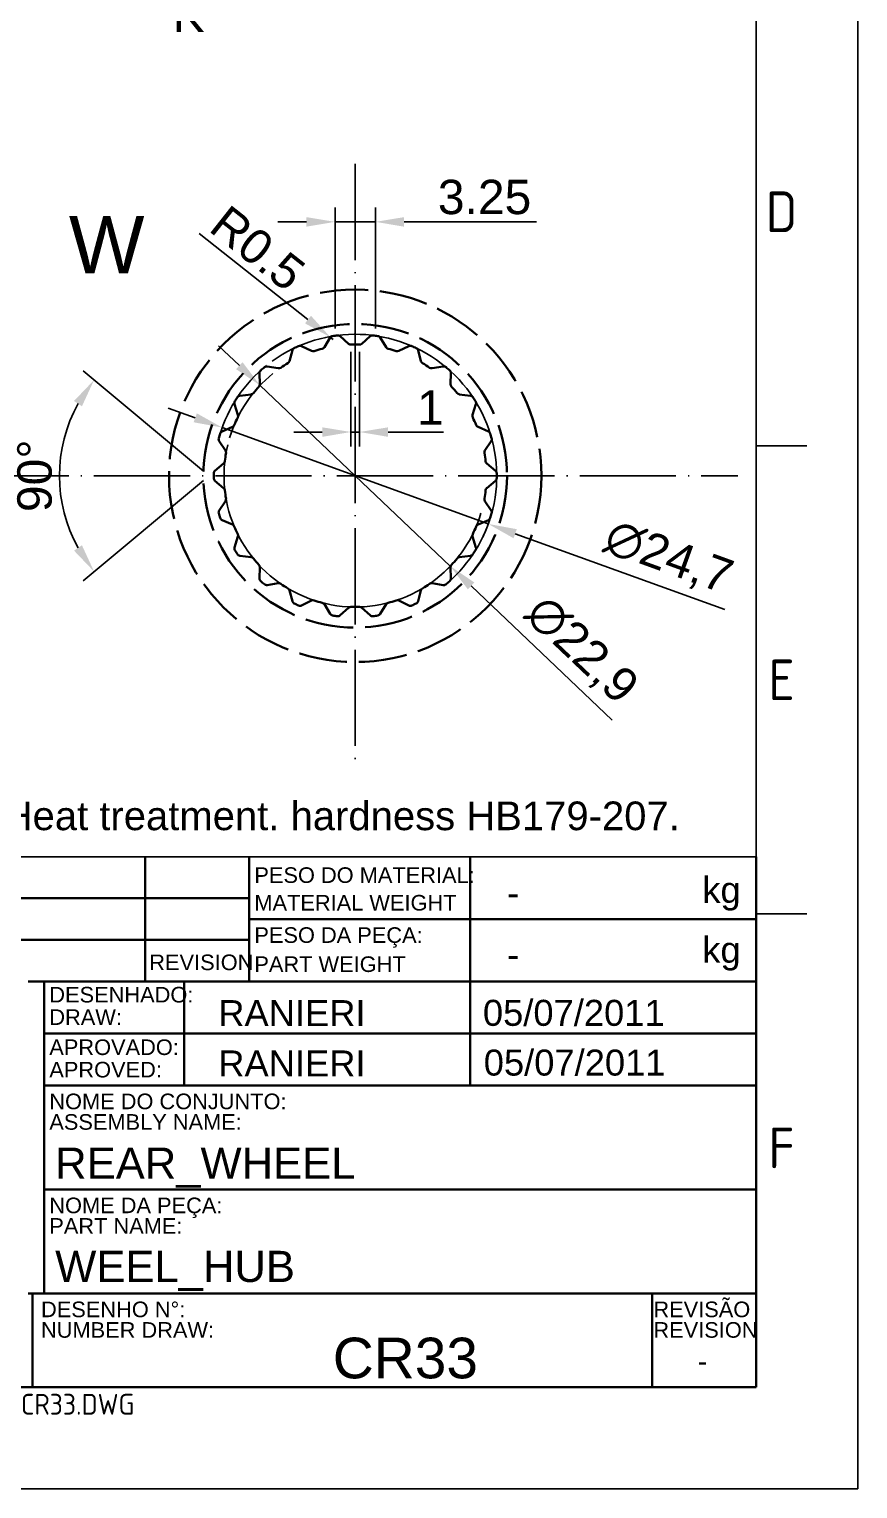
# Model space of a CAD drawing. Header units: millimetres. Extents: x 2626 to 2999, y 1108 to 1371.
# Drawn here: x 2926.5 to 2998.8, y 1107.7 to 1235.1 of the extents above; entities that cross this region are included whole.
import ezdxf
from ezdxf import colors
from ezdxf.entities.mleader import LeaderData, LeaderLine
from ezdxf.enums import TextEntityAlignment as Align
from ezdxf.math import Vec2, Vec3

# ---------------------------------------------------------------- set-up
doc = ezdxf.new("R2010")
doc.units = ezdxf.units.MM
for name, pattern in [('ACAD_ISO02W100', [15, 12, -3]), ('ACAD_ISO04W100', [30, 24, -3, 0, -3]), ('ACAD_ISO05W100', [33, 24, -3, 0, -3, 0, -3])]:
    doc.linetypes.add(name, pattern=pattern)
for name, color, linetype, lineweight in [('AM_0', 7, 'Continuous', 40), ('AM_4', 1, 'ACAD_ISO04W100', 25), ('AM_5', 3, 'Continuous', 25), ('AM_7', 4, 'Continuous', 35), ('AM_8', 40, 'ACAD_ISO02W100', 35), ('AM_BOR', 2, 'ACAD_ISO05W100', 35)]:
    doc.layers.add(name, color=color, linetype=linetype, lineweight=lineweight)
doc.styles.add('ACISOTS', font='isocp.shx', dxfattribs={"height": 1})
doc.styles.get("Standard").update_dxf_attribs({"font": 'arial.ttf'})
doc.dimstyles.new('ISO-25', dxfattribs={"dimtxt": 3, "dimasz": 2.5, "dimexe": 1.25, "dimexo": 0.625, "dimtad": 1, "dimtxsty": 'Standard', "dimcen": 2.5, "dimadec": 0, "dimazin": 0, "dimtfac": 1, "dimtmove": 0, "dimatfit": 3, "dimfxl": 1, "dimarcsym": 0})

# ---------------------------------------------------------------- blocks, each defined once
blk = doc.blocks.new('A3 ZTL')
for p, q in [((401.17, 9.78), (401.17, 280.82)), ((19.57, 9.78), (401.17, 9.78))]:
    blk.add_line(p, q)
at = {"layer": 'AM_BOR', "color": 135, "linetype": 'Continuous', "lineweight": 25}
for p, q in [((410.96, 290.61), (410.96, 0)), ((410.96, 0), (0, 0))]:
    blk.add_line(p, q, dxfattribs=at)
at = {"layer": 'AM_BOR', "color": 135, "lineweight": 25}
for p, q in [((406.07, 100.29), (401.17, 100.29)), ((406.07, 55.28), (401.17, 55.28))]:
    blk.add_line(p, q, dxfattribs=at)
at = {"layer": 'AM_BOR', "color": 135, "lineweight": 25, "style": 'ACISOTS'}
for s, p in [('D', (403.62, 122.8)), ('E', (403.62, 77.79)), ('F', (403.62, 32.78))]:
    blk.add_text(s, height=3.91, dxfattribs=at).set_placement(p, align=Align.MIDDLE)
blk = doc.blocks.new('*D36')
at = {"layer": 'AM_5', "color": 0, "lineweight": -2}
for p, q in [((2941.36, 1217.22), (2950.86, 1209.72)), ((2953.06, 1207.99), (2952.83, 1208.17))]:
    blk.add_line(p, q, dxfattribs=at)
at = {"layer": 'AM_5', "color": 0}
blk.add_solid([(2951.12, 1210.05), (2950.6, 1209.39), (2952.83, 1208.17)], dxfattribs=at)
at = {"layer": 'Defpoints', "color": 0}
for p in [(2952.83, 1208.17), (2953.06, 1207.99)]:
    blk.add_point(p, dxfattribs=at)
at = {"layer": 'AM_5', "color": 0, "insert": (2946.47, 1215.94), "char_height": 3, "attachment_point": 5, "rotation": 321.7106}
blk.add_mtext('R0.5', dxfattribs=at)
blk = doc.blocks.new('*D37')
at = {"layer": 'AM_5', "color": 0, "lineweight": -2}
for p, q in [((2954.61, 1206.91), (2954.61, 1198.66)), ((2955.35, 1206.91), (2955.35, 1198.66)), ((2952.11, 1199.91), (2949.61, 1199.91)), ((2954.61, 1199.91), (2955.35, 1199.91)), ((2957.85, 1199.91), (2962.7, 1199.91))]:
    blk.add_line(p, q, dxfattribs=at)
at = {"layer": 'AM_5', "color": 0}
for points in [[(2952.11, 1200.32), (2952.11, 1199.49), (2954.61, 1199.91)], [(2957.85, 1200.32), (2957.85, 1199.49), (2955.35, 1199.91)]]:
    blk.add_solid(points, dxfattribs=at)
at = {"layer": 'Defpoints', "color": 0}
for p in [(2954.61, 1207.53), (2955.35, 1207.53), (2955.35, 1199.91)]:
    blk.add_point(p, dxfattribs=at)
at = {"layer": 'AM_5', "color": 0, "insert": (2961.53, 1202.04), "char_height": 3, "attachment_point": 5}
blk.add_mtext('1', dxfattribs=at)
blk = doc.blocks.new('*D38')
at = {"layer": 'AM_5', "color": 0, "lineweight": -2}
for p, q in [((2953.22, 1208.94), (2953.22, 1219.5)), ((2956.74, 1208.94), (2956.74, 1219.5)), ((2950.72, 1218.25), (2948.22, 1218.25)), ((2953.22, 1218.25), (2956.74, 1218.25)), ((2959.24, 1218.25), (2970.8, 1218.25))]:
    blk.add_line(p, q, dxfattribs=at)
at = {"layer": 'AM_5', "color": 0}
for points in [[(2950.72, 1218.66), (2950.72, 1217.83), (2953.22, 1218.25)], [(2959.24, 1218.66), (2959.24, 1217.83), (2956.74, 1218.25)]]:
    blk.add_solid(points, dxfattribs=at)
at = {"layer": 'Defpoints', "color": 0}
for p in [(2956.74, 1218.25), (2953.22, 1208.32), (2956.74, 1208.32)]:
    blk.add_point(p, dxfattribs=at)
at = {"layer": 'AM_5', "color": 0, "insert": (2966.27, 1220.4), "char_height": 3, "attachment_point": 5}
blk.add_mtext('3.25', dxfattribs=at)
blk = doc.blocks.new('*D39')
at = {"layer": 'AM_5', "color": 0, "lineweight": -2}
for p, q in [((2941.74, 1196.49), (2931.23, 1205.25)), ((2941.74, 1195.69), (2931.23, 1186.93))]:
    blk.add_line(p, q, dxfattribs=at)
blk.add_arc((2942.22, 1196.09), 13.05, 151.1632, 208.8368, dxfattribs=at)
at = {"layer": 'AM_5', "color": 0}
for points in [[(2930.44, 1202.62), (2931.13, 1202.15), (2932.19, 1204.45)], [(2931.13, 1190.03), (2930.44, 1189.56), (2932.19, 1187.73)]]:
    blk.add_solid(points, dxfattribs=at)
at = {"layer": 'Defpoints', "color": 0}
for p in [(2929.52, 1199.09), (2942.74, 1196.53), (2943.49, 1197.16), (2942.74, 1195.65), (2943.49, 1195.02)]:
    blk.add_point(p, dxfattribs=at)
at = {"layer": 'AM_5', "color": 0, "insert": (2927.01, 1196.09), "char_height": 3, "attachment_point": 5, "rotation": 90}
blk.add_mtext('90%%d', dxfattribs=at)
blk = doc.blocks.new('*D40')
at = {"layer": 'AM_5', "color": 0, "lineweight": -2}
for p, q in [((2941.02, 1201.15), (2938.67, 1202)), ((2943.37, 1200.3), (2966.59, 1191.89)), ((2987.23, 1184.41), (2968.94, 1191.03))]:
    blk.add_line(p, q, dxfattribs=at)
blk.add_arc((2954.98, 1196.09), 12.35, 334.2912, 125.9364, dxfattribs=at)
at = {"layer": 'AM_5', "color": 0}
for points in [[(2941.16, 1201.54), (2940.88, 1200.76), (2943.37, 1200.3)], [(2969.08, 1191.43), (2968.8, 1190.64), (2966.59, 1191.89)]]:
    blk.add_solid(points, dxfattribs=at)
at = {"layer": 'Defpoints', "color": 0}
for p in [(2943.37, 1200.3), (2966.59, 1191.89)]:
    blk.add_point(p, dxfattribs=at)
at = {"layer": 'AM_5', "color": 0, "insert": (2982.29, 1188.84), "char_height": 3, "attachment_point": 5, "rotation": 340.0904}
blk.add_mtext('∅24,7', dxfattribs=at)
blk = doc.blocks.new('*D41')
at = {"layer": 'AM_5', "color": 0, "lineweight": -2}
for p, q in [((2944.87, 1205.7), (2943.05, 1207.42)), ((2946.68, 1203.98), (2963.28, 1188.2)), ((2977.42, 1174.77), (2965.09, 1186.48))]:
    blk.add_line(p, q, dxfattribs=at)
blk.add_arc((2954.98, 1196.09), 11.45, 166.308, 322.7191, dxfattribs=at)
at = {"layer": 'AM_5', "color": 0}
for points in [[(2945.15, 1206), (2944.58, 1205.4), (2946.68, 1203.98)], [(2965.38, 1186.78), (2964.81, 1186.18), (2963.28, 1188.2)]]:
    blk.add_solid(points, dxfattribs=at)
at = {"layer": 'Defpoints', "color": 0}
for p in [(2946.68, 1203.98), (2963.28, 1188.2)]:
    blk.add_point(p, dxfattribs=at)
at = {"layer": 'AM_5', "color": 0, "insert": (2974.66, 1180.81), "char_height": 3, "attachment_point": 5, "rotation": 316.4641}
blk.add_mtext('∅22,9', dxfattribs=at)
blk = doc.blocks.new('*D43')
at = {"layer": 'AM_5', "color": 0, "lineweight": -2}
blk.add_line((2692.8, 1237.31), (2683.52, 1228.03), dxfattribs=at)
blk.add_arc((2733.17, 1277.68), 68.97, 182.077, 222.923, dxfattribs=at)
at = {"layer": 'AM_5', "color": 0}
for points in [[(2663.83, 1275.17), (2664.66, 1275.19), (2664.2, 1277.68)], [(2682.96, 1231), (2682.36, 1230.42), (2684.4, 1228.91)]]:
    blk.add_solid(points, dxfattribs=at)
at = {"layer": 'Defpoints', "color": 0}
for p in [(2662.94, 1277.68), (2974.32, 1277.68), (2666.55, 1259.83), (2703.79, 1248.31), (2693.24, 1237.76)]:
    blk.add_point(p, dxfattribs=at)
at = {"layer": 'AM_5', "color": 0, "insert": (2671.44, 1252.11), "char_height": 3, "attachment_point": 5, "rotation": 292.5}
blk.add_mtext('45°', dxfattribs=at)
blk = doc.blocks.new('*D44')
at = {"layer": 'AM_5', "color": 0, "lineweight": -2}
for p, q in [((2662.31, 1277.68), (2653.08, 1277.68)), ((2733.17, 1202.92), (2733.17, 1197.6))]:
    blk.add_line(p, q, dxfattribs=at)
blk.add_arc((2733.17, 1277.68), 78.83, 181.8171, 268.1829, dxfattribs=at)
at = {"layer": 'AM_5', "color": 0}
for points in [[(2653.96, 1275.17), (2654.79, 1275.19), (2654.33, 1277.68)], [(2730.67, 1199.3), (2730.66, 1198.47), (2733.17, 1198.85)]]:
    blk.add_solid(points, dxfattribs=at)
at = {"layer": 'Defpoints', "color": 0}
for p in [(2733.17, 1351.82), (2662.94, 1277.68), (2974.32, 1277.68), (2664.9, 1238.26), (2733.17, 1203.54)]:
    blk.add_point(p, dxfattribs=at)
at = {"layer": 'AM_5', "color": 0, "insert": (2678.95, 1223.46), "char_height": 3, "attachment_point": 5, "rotation": 315}
blk.add_mtext('90°', dxfattribs=at)

msp = doc.modelspace()

# ---------------------------------------------------------------- hatches: boundary and pattern name
at = {"layer": 'AM_7'}
h = msp.add_hatch(dxfattribs=at)
h.set_pattern_fill('ANSI32', color=256, scale=0.35, style=0)
h.set_pattern_definition([(45, (-535.6003, 11.7774), (-2.3573172, 2.3573172), []), (45, (-534.0288, 11.7774), (-2.3573172, 2.3573172), [])])
h.paths.add_polyline_path([(2915.868, 1334.179), (2913.868, 1336.179), (2906.368, 1336.179), (2905.368, 1335.179), (2905.368, 1329.294), (2905.468, 1329.179), (2906.118, 1329.929), (2906.768, 1329.179), (2907.418, 1329.929), (2908.068, 1329.179), (2908.718, 1329.929), (2909.368, 1329.179), (2910.018, 1329.929), (2910.668, 1329.179), (2911.318, 1329.929), (2911.968, 1329.179), (2912.618, 1329.929), (2913.268, 1329.179), (2913.918, 1329.929), (2914.568, 1329.179), (2915.218, 1329.929), (2915.729, 1329.339), (2915.868, 1329.5)])
h.paths.add_polyline_path([(2915.868, 1323.779), (2915.704, 1323.589), (2915.193, 1324.179), (2914.543, 1323.429), (2913.893, 1324.179), (2913.243, 1323.429), (2912.593, 1324.179), (2911.943, 1323.429), (2911.293, 1324.179), (2910.643, 1323.429), (2909.993, 1324.179), (2909.343, 1323.429), (2908.693, 1324.179), (2908.043, 1323.429), (2907.393, 1324.179), (2906.743, 1323.429), (2906.093, 1324.179), (2905.368, 1323.342), (2905.368, 1306.912, -0.5479046), (2904.657, 1306.458), (2900.094, 1308.574), (2899.868, 1308.429), (2899.868, 1303.179, -0.4142136), (2899.368, 1302.679), (2899.368, 1297.679, -0.4142136), (2896.868, 1295.179), (2869.368, 1295.179), (2868.868, 1294.679), (2868.868, 1293.929), (2871.868, 1290.929), (2874.068, 1290.929, -0.1041293), (2874.368, 1290.629), (2875.868, 1289.129), (2912.868, 1289.129), (2913.868, 1290.129), (2913.868, 1299.429, -0.4142136), (2914.868, 1300.429), (2919.368, 1300.429), (2929.395, 1302.1), (2931.368, 1304.429), (2931.368, 1305.679), (2930.368, 1306.679), (2921.368, 1306.679, -0.4142136), (2920.868, 1307.179), (2917.868, 1307.179, -0.4142136), (2915.868, 1309.179)])
edge = h.paths.add_edge_path()
edge.add_line((2913.868, 1265.229), (2912.868, 1266.229))
edge.add_line((2912.868, 1266.229), (2875.868, 1266.229))
edge.add_line((2875.868, 1266.229), (2874.368, 1264.729))
edge.add_arc((2873.505, 1265.291), 1.03, 303.1105, 326.8895, ccw=False)
edge.add_line((2874.068, 1264.429), (2871.868, 1264.429))
edge.add_line((2871.868, 1264.429), (2868.868, 1261.429))
edge.add_line((2868.868, 1261.429), (2868.868, 1260.679))
edge.add_line((2868.868, 1260.679), (2869.368, 1260.179))
edge.add_line((2869.368, 1260.179), (2895.226, 1260.179))
edge.add_ellipse((2900.956, 1252.411), major_axis=(0, -10.499), ratio=0.8111111, start_angle=31.20215, end_angle=222.28534, ccw=False)
edge.add_line((2905.368, 1243.431), (2905.368, 1234.015))
edge.add_line((2905.368, 1234.015), (2906.093, 1233.179))
edge.add_line((2906.093, 1233.179), (2906.743, 1233.929))
edge.add_line((2906.743, 1233.929), (2907.393, 1233.179))
edge.add_line((2907.393, 1233.179), (2908.043, 1233.929))
edge.add_line((2908.043, 1233.929), (2908.693, 1233.179))
edge.add_line((2908.693, 1233.179), (2909.343, 1233.929))
edge.add_line((2909.343, 1233.929), (2909.993, 1233.179))
edge.add_line((2909.993, 1233.179), (2910.643, 1233.929))
edge.add_line((2910.643, 1233.929), (2911.293, 1233.179))
edge.add_line((2911.293, 1233.179), (2911.943, 1233.929))
edge.add_line((2911.943, 1233.929), (2912.593, 1233.179))
edge.add_line((2912.593, 1233.179), (2913.243, 1233.929))
edge.add_line((2913.243, 1233.929), (2913.893, 1233.179))
edge.add_line((2913.893, 1233.179), (2914.543, 1233.929))
edge.add_line((2914.543, 1233.929), (2915.193, 1233.179))
edge.add_line((2915.193, 1233.179), (2915.868, 1233.958))
edge.add_line((2915.868, 1233.958), (2915.868, 1242.369))
edge.add_ellipse((2921.368, 1248.679), major_axis=(-10.499, 0), ratio=0.7055556, start_angle=302.46743, end_angle=418.40968, ccw=False)
edge.add_line((2915.731, 1254.929), (2914.868, 1254.929))
edge.add_arc((2914.868, 1255.929), 1, 180, 270, ccw=False)
edge.add_line((2913.868, 1255.929), (2913.868, 1265.229))
edge = h.paths.add_edge_path(flags=17)
edge.add_ellipse((2900.956, 1252.411), major_axis=(0, -10.499), ratio=0.8111111, start_angle=31.20215, end_angle=222.28534)
edge.add_line((2895.226, 1260.179), (2896.868, 1260.179))
edge.add_arc((2896.868, 1257.679), 2.5, 0, 90, ccw=False)
edge.add_line((2899.368, 1257.679), (2899.368, 1252.679))
edge.add_arc((2899.368, 1252.179), 0.5, 0, 90, ccw=False)
edge.add_line((2899.868, 1252.179), (2899.868, 1246.929))
edge.add_line((2899.868, 1246.929), (2900.094, 1246.784))
edge.add_line((2900.094, 1246.784), (2904.657, 1248.899))
edge.add_arc((2904.868, 1248.446), 0.5, 0, 114.87415, ccw=False)
edge.add_line((2905.368, 1248.446), (2905.368, 1243.431))
edge = h.paths.add_edge_path()
edge.add_line((2929.395, 1253.257), (2919.368, 1254.929))
edge.add_line((2919.368, 1254.929), (2915.731, 1254.929))
edge.add_ellipse((2921.368, 1248.679), major_axis=(-10.499, 0), ratio=0.7055556, start_angle=302.46743, end_angle=418.40968)
edge.add_line((2915.868, 1242.369), (2915.868, 1246.179))
edge.add_arc((2917.868, 1246.179), 2, 90, 180, ccw=False)
edge.add_line((2917.868, 1248.179), (2920.868, 1248.179))
edge.add_arc((2921.368, 1248.179), 0.5, 90, 180, ccw=False)
edge.add_line((2921.368, 1248.679), (2930.368, 1248.679))
edge.add_line((2930.368, 1248.679), (2931.368, 1249.679))
edge.add_line((2931.368, 1249.679), (2931.368, 1250.929))
edge.add_line((2931.368, 1250.929), (2929.395, 1253.257))
h.paths.add_polyline_path([(2915.868, 1221.179), (2915.868, 1224.179), (2915.218, 1223.429), (2914.568, 1224.179), (2913.918, 1223.429), (2913.268, 1224.179), (2912.618, 1223.429), (2911.968, 1224.179), (2911.318, 1223.429), (2910.668, 1224.179), (2910.018, 1223.429), (2909.368, 1224.179), (2908.718, 1223.429), (2908.068, 1224.179), (2907.418, 1223.429), (2906.768, 1224.179), (2906.118, 1223.429), (2905.468, 1224.179), (2905.368, 1224.063), (2905.368, 1220.179), (2906.368, 1219.179), (2913.868, 1219.179)])

# ---------------------------------------------------------------- linework, layer by layer
at = {"linetype": 'Continuous'}
msp.add_line((2830.246, 1162.851), (2989.966, 1162.851), dxfattribs=at)
at = {"layer": 'AM_0'}
for p, q in [((2952.29, 1207.308), (2952.805, 1208.144)), ((2953.671, 1208.269), (2954.401, 1207.612)), ((2955.559, 1207.612), (2956.289, 1208.269)), ((2957.155, 1208.144), (2957.671, 1207.308)), ((2949.239, 1206.096), (2949.497, 1207.043)), ((2950.293, 1207.407), (2951.179, 1206.982)), ((2958.781, 1206.982), (2959.667, 1207.407)), ((2960.463, 1207.043), (2960.722, 1206.096)), ((2946.652, 1204.073), (2946.634, 1205.055)), ((2947.295, 1205.628), (2948.265, 1205.47)), ((2961.696, 1205.47), (2962.665, 1205.628)), ((2963.327, 1205.055), (2963.308, 1204.073)), ((2944.92, 1203.077), (2945.894, 1203.198)), ((2964.066, 1203.198), (2965.041, 1203.077)), ((2944.741, 1201.403), (2944.446, 1202.34)), ((2965.514, 1202.34), (2965.22, 1201.403)), ((2943.359, 1199.959), (2944.26, 1200.35)), ((2965.701, 1200.35), (2966.602, 1199.959)), ((2943.659, 1198.303), (2943.112, 1199.12)), ((2966.848, 1199.12), (2966.302, 1198.303)), ((2942.74, 1196.528), (2943.494, 1197.158)), ((2966.466, 1197.158), (2967.221, 1196.528)), ((2943.494, 1195.024), (2942.74, 1195.653)), ((2967.221, 1195.653), (2966.466, 1195.024)), ((2943.112, 1193.062), (2943.659, 1193.878)), ((2966.302, 1193.878), (2966.848, 1193.062)), ((2944.26, 1191.831), (2943.359, 1192.223)), ((2966.602, 1192.223), (2965.701, 1191.831)), ((2944.446, 1189.841), (2944.741, 1190.778)), ((2965.22, 1190.778), (2965.514, 1189.841)), ((2945.894, 1188.984), (2944.92, 1189.105)), ((2965.041, 1189.105), (2964.066, 1188.984)), ((2946.634, 1187.127), (2946.652, 1188.109)), ((2963.308, 1188.109), (2963.327, 1187.127)), ((2948.265, 1186.712), (2947.295, 1186.554)), ((2949.497, 1185.138), (2949.239, 1186.086)), ((2960.722, 1186.086), (2960.463, 1185.138)), ((2962.665, 1186.554), (2961.696, 1186.712)), ((2951.179, 1185.2), (2950.293, 1184.775)), ((2952.805, 1184.037), (2952.29, 1184.874)), ((2957.671, 1184.874), (2957.155, 1184.037)), ((2959.667, 1184.775), (2958.781, 1185.2)), ((2954.401, 1184.57), (2953.671, 1183.913)), ((2956.289, 1183.913), (2955.559, 1184.57))]:
    msp.add_line(p, q, dxfattribs=at)
for centre, radius, start, end in [((2953.061, 1207.987), 0.3, 99.16666, 148.35085), ((2954.98, 1196.091), 12.35, 97.19697, 99.16666), ((2953.471, 1208.046), 0.3, 48.01279, 97.19697), ((2954.602, 1207.835), 0.3, 228.01279, 271.84411), ((2954.98, 1196.091), 11.45, 88.15589, 91.84411), ((2955.358, 1207.835), 0.3, 268.15589, 311.98721), ((2956.49, 1208.046), 0.3, 82.80303, 131.98721), ((2954.98, 1196.091), 12.35, 80.83334, 82.80303), ((2956.9, 1207.987), 0.3, 31.64915, 80.83334), ((2949.787, 1206.964), 0.3, 115.5303, 164.71449), ((2954.98, 1196.091), 12.35, 113.56061, 115.5303), ((2950.164, 1207.136), 0.3, 64.37642, 113.56061), ((2951.309, 1207.253), 0.3, 244.37642, 288.20775), ((2954.98, 1196.091), 11.45, 104.51953, 108.20775), ((2952.034, 1207.466), 0.3, 284.51953, 328.35085), ((2957.926, 1207.466), 0.3, 211.64915, 255.48047), ((2954.98, 1196.091), 11.45, 71.79225, 75.48047), ((2958.652, 1207.253), 0.3, 251.79225, 295.62358), ((2959.797, 1207.136), 0.3, 66.43939, 115.62358), ((2954.98, 1196.091), 12.35, 64.4697, 66.43939), ((2960.174, 1206.964), 0.3, 15.28551, 64.4697), ((2946.934, 1205.061), 0.3, 131.89394, 181.07812), ((2954.98, 1196.091), 12.35, 129.92425, 131.89394), ((2947.247, 1205.332), 0.3, 80.74006, 129.92425), ((2948.313, 1205.766), 0.3, 260.74006, 304.57138), ((2954.98, 1196.091), 11.45, 120.88316, 124.57138), ((2948.949, 1206.175), 0.3, 300.88316, 344.71449), ((2961.011, 1206.175), 0.3, 195.28551, 239.11684), ((2954.98, 1196.091), 11.45, 55.42862, 59.11684), ((2961.648, 1205.766), 0.3, 235.42862, 279.25994), ((2962.714, 1205.332), 0.3, 50.07575, 99.25994), ((2954.98, 1196.091), 12.35, 48.10606, 50.07575), ((2963.027, 1205.061), 0.3, 358.92188, 48.10606), ((2954.98, 1196.091), 11.45, 137.2468, 140.93502), ((2946.352, 1204.067), 0.3, 317.2468, 1.07812), ((2963.608, 1204.067), 0.3, 178.92188, 222.7532), ((2954.98, 1196.091), 11.45, 39.06498, 42.7532), ((2944.733, 1202.43), 0.3, 148.25757, 197.44176), ((2954.98, 1196.091), 12.35, 146.28788, 148.25757), ((2944.957, 1202.779), 0.3, 97.1037, 146.28788), ((2945.857, 1203.496), 0.3, 277.1037, 320.93502), ((2964.103, 1203.496), 0.3, 219.06498, 262.8963), ((2965.004, 1202.779), 0.3, 33.71212, 82.8963), ((2954.98, 1196.091), 12.35, 31.74243, 33.71212), ((2965.228, 1202.43), 0.3, 342.55824, 31.74243), ((2954.98, 1196.091), 11.45, 153.61044, 157.29865), ((2944.455, 1201.313), 0.3, 333.61044, 17.44176), ((2965.506, 1201.313), 0.3, 162.55824, 206.38956), ((2954.98, 1196.091), 11.45, 22.70135, 26.38956), ((2943.478, 1199.684), 0.3, 113.46733, 162.65152), ((2944.141, 1200.626), 0.3, 293.46733, 337.29865), ((2965.82, 1200.626), 0.3, 202.70135, 246.53267), ((2966.482, 1199.684), 0.3, 17.34848, 66.53267), ((2943.362, 1199.287), 0.3, 164.62121, 213.80539), ((2954.98, 1196.091), 12.35, 162.65152, 164.62121), ((2954.98, 1196.091), 12.35, 15.37879, 17.34848), ((2966.599, 1199.287), 0.3, 326.19461, 15.37879), ((2943.302, 1197.388), 0.3, 309.83097, 353.66229), ((2954.98, 1196.091), 11.45, 169.97407, 173.66229), ((2943.41, 1198.136), 0.3, 349.97407, 33.80539), ((2966.551, 1198.136), 0.3, 146.19461, 190.02593), ((2954.98, 1196.091), 11.45, 6.33771, 10.02593), ((2966.658, 1197.388), 0.3, 186.33771, 230.16903), ((2954.98, 1196.091), 12.35, 179.01516, 180.98484), ((2942.932, 1196.298), 0.3, 129.83097, 179.01516), ((2967.029, 1196.298), 0.3, 0.98484, 50.16903), ((2954.98, 1196.091), 12.35, 359.01516, 0.98484), ((2942.932, 1195.884), 0.3, 180.98484, 230.16903), ((2943.302, 1194.794), 0.3, 6.33771, 50.16903), ((2954.98, 1196.091), 11.45, 186.33771, 190.02593), ((2954.98, 1196.091), 11.45, 349.97407, 353.66229), ((2966.658, 1194.794), 0.3, 129.83097, 173.66229), ((2967.029, 1195.884), 0.3, 309.83097, 359.01516), ((2943.41, 1194.045), 0.3, 326.19461, 10.02593), ((2966.551, 1194.045), 0.3, 169.97407, 213.80539), ((2943.362, 1192.895), 0.3, 146.19461, 195.37879), ((2954.98, 1196.091), 12.35, 195.37879, 197.34848), ((2943.478, 1192.498), 0.3, 197.34848, 246.53267), ((2966.482, 1192.498), 0.3, 293.46733, 342.65152), ((2954.98, 1196.091), 12.35, 342.65152, 344.62121), ((2966.599, 1192.895), 0.3, 344.62121, 33.80539), ((2944.141, 1191.556), 0.3, 22.70135, 66.53267), ((2954.98, 1196.091), 11.45, 202.70135, 206.38956), ((2944.455, 1190.868), 0.3, 342.55824, 26.38956), ((2965.506, 1190.868), 0.3, 153.61044, 197.44176), ((2954.98, 1196.091), 11.45, 333.61044, 337.29865), ((2965.82, 1191.556), 0.3, 113.46733, 157.29865), ((2944.733, 1189.751), 0.3, 162.55824, 211.74243), ((2965.228, 1189.751), 0.3, 328.25757, 17.44176), ((2954.98, 1196.091), 12.35, 211.74243, 213.71212), ((2944.957, 1189.403), 0.3, 213.71212, 262.8963), ((2945.857, 1188.686), 0.3, 39.06498, 82.8963), ((2954.98, 1196.091), 11.45, 219.06498, 222.7532), ((2954.98, 1196.091), 11.45, 317.2468, 320.93502), ((2964.103, 1188.686), 0.3, 97.1037, 140.93502), ((2965.004, 1189.403), 0.3, 277.1037, 326.28788), ((2954.98, 1196.091), 12.35, 326.28788, 328.25757), ((2946.352, 1188.114), 0.3, 358.92188, 42.7532), ((2946.934, 1187.121), 0.3, 178.92188, 228.10606), ((2963.027, 1187.121), 0.3, 311.89394, 1.07812), ((2963.608, 1188.114), 0.3, 137.2468, 181.07812), ((2954.98, 1196.091), 12.35, 228.10606, 230.07575), ((2947.247, 1186.85), 0.3, 230.07575, 279.25994), ((2948.313, 1186.416), 0.3, 55.42862, 99.25994), ((2954.98, 1196.091), 11.45, 235.42862, 239.11684), ((2948.949, 1186.007), 0.3, 15.28551, 59.11684), ((2961.011, 1186.007), 0.3, 120.88316, 164.71449), ((2954.98, 1196.091), 11.45, 300.88316, 304.57138), ((2961.648, 1186.416), 0.3, 80.74006, 124.57138), ((2962.714, 1186.85), 0.3, 260.74006, 309.92425), ((2954.98, 1196.091), 12.35, 309.92425, 311.89394), ((2949.787, 1185.217), 0.3, 195.28551, 244.4697), ((2954.98, 1196.091), 12.35, 244.4697, 246.43939), ((2950.164, 1185.045), 0.3, 246.43939, 295.62358), ((2951.309, 1184.929), 0.3, 71.79225, 115.62358), ((2954.98, 1196.091), 11.45, 251.79225, 255.48047), ((2952.034, 1184.716), 0.3, 31.64915, 75.48047), ((2954.602, 1184.347), 0.3, 88.15589, 131.98721), ((2954.98, 1196.091), 11.45, 268.15589, 271.84411), ((2955.358, 1184.347), 0.3, 48.01279, 91.84411), ((2957.926, 1184.716), 0.3, 104.51953, 148.35085), ((2954.98, 1196.091), 11.45, 284.51953, 288.20775), ((2958.652, 1184.929), 0.3, 64.37642, 108.20775), ((2959.797, 1185.045), 0.3, 244.37642, 293.56061), ((2954.98, 1196.091), 12.35, 293.56061, 295.5303), ((2960.174, 1185.217), 0.3, 295.5303, 344.71449), ((2953.061, 1184.195), 0.3, 211.64915, 260.83334), ((2954.98, 1196.091), 12.35, 260.83334, 262.80303), ((2953.471, 1184.136), 0.3, 262.80303, 311.98721), ((2956.49, 1184.136), 0.3, 228.01279, 277.19697), ((2954.98, 1196.091), 12.35, 277.19697, 279.16666), ((2956.9, 1184.195), 0.3, 279.16666, 328.35085)]:
    msp.add_arc(centre, radius, start, end, dxfattribs=at)
at = {"layer": 'AM_4', "color": 1, "ltscale": 0.35}
msp.add_line((2954.98, 1223.313), (2954.98, 1171.367), dxfattribs=at)
at = {"layer": 'AM_4', "linetype": 'ACAD_ISO04W100', "ltscale": 0.35}
msp.add_line((2921.575, 1196.091), (2988.385, 1196.091), dxfattribs=at)
at = {"layer": 'AM_5'}
msp.add_line((2954.98, 1196.091), (2954.98, 1196.091), dxfattribs=at)
for radius, start, end in [(12.35, 128.83595, 163.18048), (11.45, 128.83595, 163.18048), (11.45, 309.05884, 343.40336), (12.35, 309.05884, 343.40336)]:
    msp.add_arc((2954.98, 1196.091), radius, start, end, dxfattribs=at)
at = {"layer": 'AM_8', "color": 0, "linetype": 'Continuous'}
for p, q in [((2936.648, 1162.851), (2936.648, 1151.961)), ((2945.723, 1151.961), (2945.723, 1162.851)), ((2965.009, 1162.851), (2965.009, 1157.406)), ((2989.966, 1116.568), (2989.966, 1162.851)), ((2945.723, 1159.221), (2830.246, 1159.221)), ((2945.723, 1157.406), (2989.966, 1157.406)), ((2965.009, 1157.406), (2965.009, 1151.961)), ((2830.246, 1155.591), (2945.723, 1155.591)), ((2926.441, 1151.961), (2989.966, 1151.961)), ((2927.826, 1151.961), (2927.826, 1134.718)), ((2940.053, 1151.961), (2940.053, 1142.886)), ((2965.009, 1151.961), (2965.009, 1142.886)), ((2927.826, 1147.423), (2989.966, 1147.423)), ((2927.826, 1142.886), (2989.966, 1142.886)), ((2927.826, 1134.718), (2927.826, 1124.736)), ((2927.826, 1133.811), (2989.966, 1133.811)), ((2926.441, 1124.736), (2980.891, 1124.736)), ((2926.819, 1116.568), (2926.819, 1124.736)), ((2989.966, 1124.736), (2980.891, 1124.736)), ((2980.891, 1124.736), (2980.891, 1116.568)), ((2830.246, 1116.568), (2989.966, 1116.568))]:
    msp.add_line(p, q, dxfattribs=at)
at = {"layer": 'AM_8', "ltscale": 0.35}
for radius in [16.25, 13.25]:
    msp.add_circle((2954.98, 1196.091), radius, dxfattribs=at)

# ---------------------------------------------------------------- block references
at = {"linetype": 'ByBlock', "lineweight": 0, "xscale": 0.9075000000000002, "yscale": 0.9075000000000002, "zscale": 0.9075000000000002}
msp.add_blockref('A3 ZTL', (2625.9, 1107.689), dxfattribs=at)

# ---------------------------------------------------------------- texts
at = {"insert": (2923.138, 1167.665), "char_height": 2.5, "width": 61.35624, "attachment_point": 1}
msp.add_mtext('-Heat treatment. hardness HB179-207.', dxfattribs=at)
at = {"layer": 'AM_5', "insert": (2929.995, 1218.754), "char_height": 5, "attachment_point": 1}
msp.add_mtext_dynamic_manual_height_columns('W', width=12.46166, gutter_width=12.5, heights=[0], dxfattribs=at)
at = {"layer": 'AM_8', "color": 0, "linetype": 'Continuous'}
for s, height, p in [('PESO DO MATERIAL:', 1.36125, (2946.18, 1160.562)), ('kg', 2.2687, (2985.276, 1158.822)), ('MATERIAL WEIGHT', 1.36125, (2946.18, 1158.151)), ('PESO DA PEÇA:', 1.36125, (2946.18, 1155.33)), ('kg', 2.2687, (2985.276, 1153.588)), ('REVISION', 1.3613, (2937.007, 1152.95)), ('PART WEIGHT', 1.36125, (2946.18, 1152.79)), ('DESENHADO:', 1.3613, (2928.283, 1150.128)), ('DRAW:', 1.3613, (2928.283, 1148.17)), ('APROVADO:', 1.3613, (2928.283, 1145.544)), ('APROVED:', 1.3613, (2928.283, 1143.586)), ('NOME DO CONJUNTO:', 1.36125, (2928.283, 1140.816)), ('ASSEMBLY NAME:', 1.36125, (2928.283, 1139.023)), ('NOME DA PEÇA:', 1.36125, (2928.283, 1131.741)), ('PART NAME:', 1.3613, (2928.283, 1129.948)), ('DESENHO N%%d:', 1.36125, (2927.559, 1122.666)), ('REVISÃO', 1.3613, (2981.005, 1122.666)), ('NUMBER DRAW:', 1.36125, (2927.559, 1120.873)), ('REVISION', 1.3613, (2981.005, 1120.873))]:
    msp.add_text(s, height=height, dxfattribs=at).set_placement(p)
for p in [(2968.241, 1159.699), (2968.241, 1154.3)]:
    msp.add_attdef('-', text='', height=2.269, dxfattribs=at).set_placement(p, align=Align.MIDDLE_LEFT)
for tag, p, height in [('RANIERI', (2943.029, 1148.063), 2.269), ('05/07/2011', (2966.125, 1148.09), 2.269), ('RANIERI', (2943.027, 1143.672), 2.269), ('05/07/2011', (2966.198, 1143.748), 2.269), ('REAR_WHEEL', (2928.796, 1134.741), 2.723), ('WEEL_HUB', (2928.796, 1125.734), 2.723), ('CR33', (2953.02, 1117.328), 3.549)]:
    msp.add_attdef(tag, p, '', height=height, dxfattribs=at)
msp.add_attdef('-', text='', height=1.775, dxfattribs=at).set_placement((2985.3, 1118.827), align=Align.MIDDLE_CENTER)
at = {"layer": 'AM_8', "color": 0, "linetype": 'Continuous', "style": 'ACISOTS'}
msp.add_attdef('GEN-TITLE-CR33.DWG', (2914.193, 1114.16), '', height=1.815, dxfattribs=at)

# ---------------------------------------------------------------- dimensions: what is measured, and where the dimension line sits
at = {"layer": 'AM_5'}
for base, line1, picture, middle in [((2664.896, 1238.262), ((2733.168, 1351.815), (2733.168, 1203.542)), '*D44', (2678.949, 1223.46)), ((2666.55, 1259.829), ((2703.795, 1248.306), (2693.244, 1237.755)), '*D43', (2671.437, 1252.109))]:
    dim = msp.add_angular_dim_2l(base=base, line1=line1, line2=((2662.937, 1277.679), (2974.322, 1277.679)), dimstyle='ISO-25', dxfattribs=at)
    dim.commit()
    dim.dimension.update_dxf_attribs({"geometry": picture, "text_midpoint": middle})
for base, p1, p2, text, picture, middle in [((2956.738, 1218.247), (2953.223, 1208.315), (2956.738, 1208.315), '3.25', '*D38', (2966.269, 1220.404)), ((2955.349, 1199.907), (2954.612, 1207.535), (2955.349, 1207.535), '1', '*D37', (2961.526, 1202.038))]:
    dim = msp.add_linear_dim(base=base, p1=p1, p2=p2, text=text, dimstyle='ISO-25', dxfattribs=at)
    dim.commit()
    dim.dimension.update_dxf_attribs({"geometry": picture, "text_midpoint": middle})
dim = msp.add_radius_dim(center=(2953.061, 1207.987), mpoint=(2952.825, 1208.173), text='R0.5', dimstyle='ISO-25', dxfattribs=at)
dim.commit()
dim.dimension.update_dxf_attribs({"geometry": '*D36', "text_midpoint": (2946.468, 1215.94)})
for p1, p2, picture, middle in [((2943.368, 1200.296), (2966.592, 1191.885), '*D40', (2981.443, 1186.506)), ((2946.68, 1203.978), (2963.281, 1188.204), '*D41', (2972.957, 1179.01))]:
    dim = msp.add_diameter_dim_2p(p1=p1, p2=p2, dimstyle='ISO-25', dxfattribs=at)
    dim.commit()
    dim.dimension.update_dxf_attribs({"geometry": picture, "text_midpoint": middle, "dimtype": 163})
dim = msp.add_angular_dim_2l(base=(2929.515, 1199.088), line1=((2943.494, 1195.024), (2942.74, 1195.653)), line2=((2942.74, 1196.528), (2943.494, 1197.158)), text='90%%d', dimstyle='ISO-25', dxfattribs=at)
dim.commit()
dim.dimension.update_dxf_attribs({"geometry": '*D39', "text_midpoint": (2927.01, 1196.091)})

# ---------------------------------------------------------------- leaders
ml = msp.add_multileader_mtext('Standard', dxfattribs=at)
ml.set_content('K', color=256)
ml.set_leader_properties()
ml.build(insert=Vec2(0, 0))
ml.multileader.update_dxf_attribs({"arrow_head_size": 2.5})
ctx = ml.context
ctx.base_point, ctx.char_height, ctx.arrow_head_size, ctx.plane_origin = Vec3(2937.043, 1236.013), 3, 2.5, Vec3(2926.562, 1241.82)
notes = []
notes.append((ctx, [(0, (1, 1, 0), (2933.043, 1236.013), (1, 0), 4, [(0, [(2926.562, 1241.82)], 0, [])])]))
ctx.mtext.insert, ctx.mtext.flow_direction = Vec3(2939.043, 1237.813), 5
for ctx, leaders in notes:
    for number, flags, end, landing, length, lines in leaders:
        leader = LeaderData()
        leader.index, (leader.has_last_leader_line, leader.has_dogleg_vector, leader.attachment_direction) = number, flags
        leader.last_leader_point, leader.dogleg_vector, leader.dogleg_length = Vec3(end), Vec3(landing), length
        for number, points, colour, breaks in lines:
            line = LeaderLine()
            line.index, line.vertices, line.color, line.breaks = number, Vec3.list(points), colors.encode_raw_color(colour), breaks
            leader.lines.append(line)
        ctx.leaders.append(leader)

doc.saveas('drawing.dxf')
